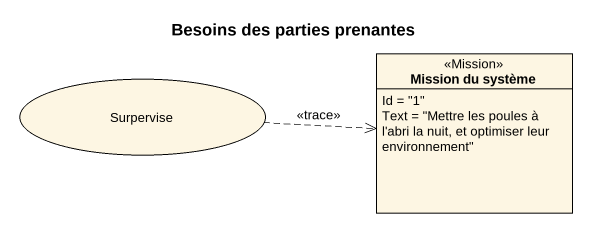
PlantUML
@startuml
title Besoins des parties prenantes
allowmixing
hide circle
hide empty members
usecase Surpervise
class "Mission du système" as Mission_du_système <<Mission>> {
  Id = "1"
  Text = "Mettre les poules à l'abri la nuit, et optimiser leur environnement"
}
Surpervise .right.> Mission_du_système : <<trace>>
@enduml
